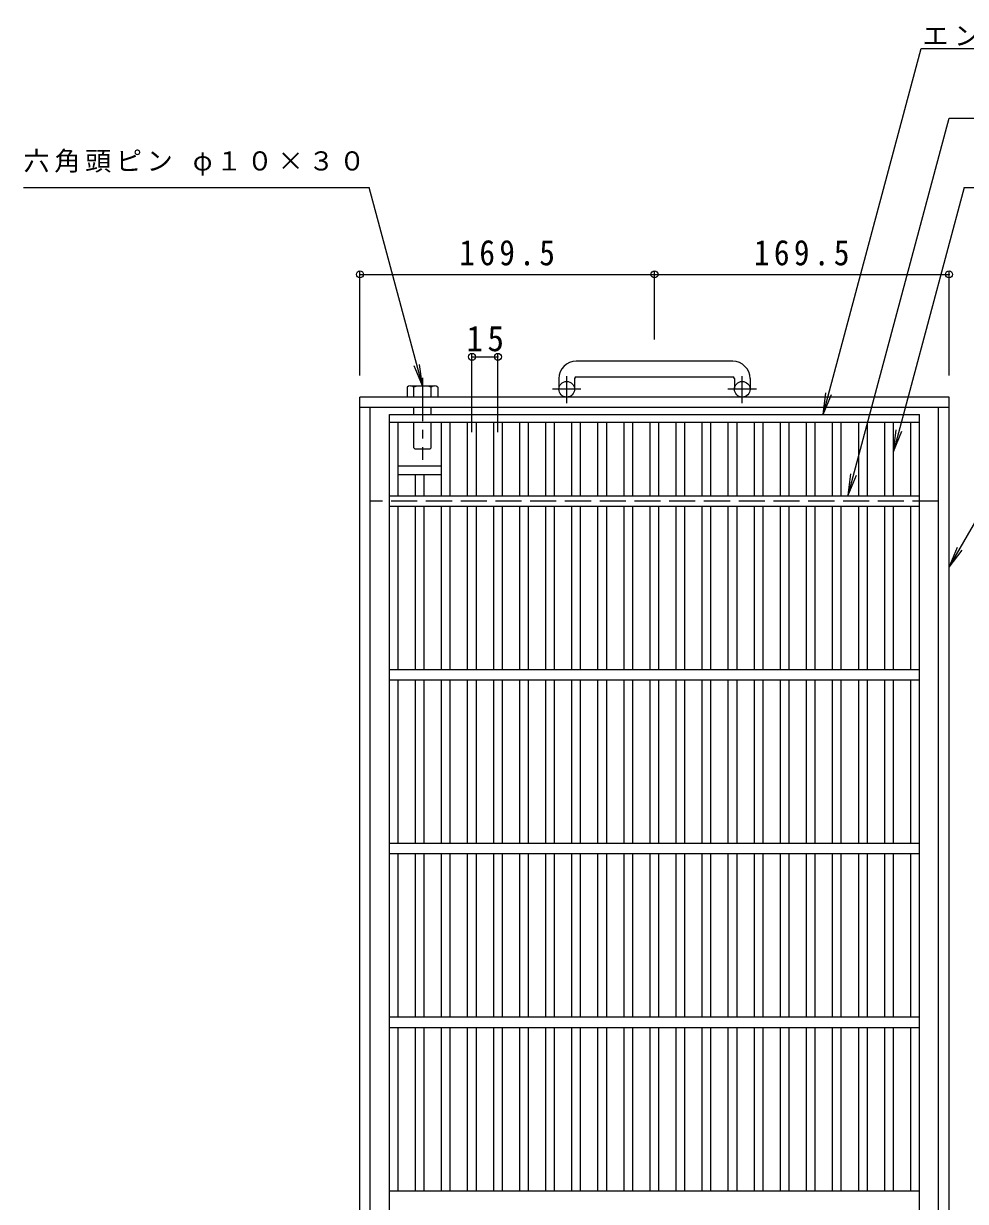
# Model space of a CAD drawing. Units: millimetres, scale not verified. Extents: x -899 to 882, y -688 to 669.
# Drawn here: x -899 to -358, y -9 to 669 of the extents above; entities that cross this region are included whole.
import ezdxf

# ---------------------------------------------------------------- set-up
doc = ezdxf.new("R2010")
doc.units = ezdxf.units.MM
doc.header["$LTSCALE"] = 5
doc.header["$PDMODE"] = 32
doc.header["$PDSIZE"] = 4
doc.linetypes.add('CHAIN1', pattern=[8, 5, -1, 1, -1])
doc.linetypes.add('DASHED3', pattern=[4, 3, -1])
for name, color, linetype, lineweight in [('1-1_1-1ﾚｲﾔ', 2, 'Continuous', 9), ('1-2_1-2ﾚｲﾔ', 3, 'Continuous', 9), ('1-4_1-4ﾚｲﾔ', 7, 'Continuous', 9), ('1-5_1-5ﾚｲﾔ', 7, 'Continuous', 9), ('1-9', 4, 'Continuous', 9)]:
    doc.layers.add(name, color=color, linetype=linetype, lineweight=lineweight)
doc.styles.add('ＭＳ ゴシック', font='')
doc.styles.get('ＭＳ ゴシック').set_extended_font_data('MS Gothic')

msp = doc.modelspace()

# ---------------------------------------------------------------- linework, layer by layer
at = {"layer": '1-1_1-1ﾚｲﾔ'}
for p, q in [((-491.458, 474.718), (-581.458, 474.718)), ((-591.458, 464.719), (-591.458, 458.619)), ((-582.459, 464.719), (-582.459, 458.619)), ((-581.458, 465.719), (-491.458, 465.719)), ((-490.458, 464.719), (-490.458, 458.619)), ((-481.458, 464.719), (-481.458, 458.619)), ((-705.958, -265.881), (-705.958, 454.119)), ((-366.958, 454.119), (-705.958, 454.119)), ((-366.958, 448.119), (-705.958, 448.119)), ((-699.958, -259.881), (-699.958, 448.119)), ((-372.958, -259.881), (-372.958, 448.119)), ((-366.958, -265.881), (-366.958, 454.119))]:
    msp.add_line(p, q, dxfattribs=at)
at = {"layer": '1-1_1-1ﾚｲﾔ', "linetype": 'CHAIN1'}
for p, q in [((-586.958, 450.512), (-586.958, 466.109)), ((-485.958, 450.512), (-485.958, 466.109)), ((-578.796, 458.619), (-595.203, 458.619)), ((-477.795, 458.619), (-494.202, 458.619))]:
    msp.add_line(p, q, dxfattribs=at)
at = {"layer": '1-1_1-1ﾚｲﾔ', "linetype": 'DASHED3'}
msp.add_line((-372.958, 394.12), (-699.958, 394.12), dxfattribs=at)
at = {"layer": '1-1_1-1ﾚｲﾔ'}
for centre in [(-586.958, 458.619), (-485.959, 458.619)]:
    msp.add_circle(centre, 4.5, dxfattribs=at)
for centre, radius, start, end in [((-581.458, 464.719), 10, 90, 180), ((-491.458, 464.719), 10, 0, 90), ((-581.458, 464.719), 1, 90, 180), ((-491.458, 464.719), 1, 0, 90)]:
    msp.add_arc(centre, radius, start, end, dxfattribs=at)
at = {"layer": '1-2_1-2ﾚｲﾔ'}
for p, q in [((-688.958, -255.882), (-688.958, 444.119)), ((-688.958, 444.119), (-383.958, 444.119)), ((-383.958, -255.882), (-383.958, 444.119)), ((-688.958, 439.618), (-383.958, 439.618)), ((-683.958, 397.118), (-683.958, 439.618)), ((-658.958, 397.118), (-658.958, 439.618)), ((-653.958, 397.118), (-653.958, 439.618)), ((-643.958, 397.118), (-643.958, 439.618)), ((-638.958, 397.118), (-638.958, 439.618)), ((-628.958, 397.118), (-628.958, 439.618)), ((-623.958, 397.118), (-623.958, 439.618)), ((-613.958, 397.118), (-613.958, 439.618)), ((-608.958, 397.118), (-608.958, 439.618)), ((-598.958, 397.118), (-598.958, 439.618)), ((-593.958, 397.118), (-593.958, 439.618)), ((-583.958, 397.118), (-583.958, 439.618)), ((-578.958, 397.118), (-578.958, 439.618)), ((-568.958, 397.118), (-568.958, 439.618)), ((-563.958, 397.118), (-563.958, 439.618)), ((-553.958, 397.118), (-553.958, 439.618)), ((-548.958, 397.118), (-548.958, 439.618)), ((-538.958, 397.118), (-538.958, 439.618)), ((-533.958, 397.118), (-533.958, 439.618)), ((-523.958, 397.118), (-523.958, 439.618)), ((-518.958, 397.118), (-518.958, 439.618)), ((-508.958, 397.118), (-508.958, 439.618)), ((-503.958, 397.118), (-503.958, 439.618)), ((-493.958, 397.118), (-493.958, 439.618)), ((-488.958, 397.118), (-488.958, 439.618)), ((-478.958, 397.118), (-478.958, 439.618)), ((-473.958, 397.118), (-473.958, 439.618)), ((-463.958, 397.118), (-463.958, 439.618)), ((-458.958, 397.118), (-458.958, 439.618)), ((-448.958, 397.118), (-448.958, 439.618)), ((-443.958, 397.118), (-443.958, 439.618)), ((-433.958, 397.118), (-433.958, 439.618)), ((-428.958, 397.118), (-428.958, 439.618)), ((-418.958, 397.118), (-418.958, 439.618)), ((-413.958, 397.118), (-413.958, 439.618)), ((-403.958, 397.118), (-403.958, 439.618)), ((-398.958, 397.118), (-398.958, 439.618)), ((-388.958, 397.118), (-388.958, 439.618)), ((-683.958, 414.618), (-658.958, 414.618)), ((-683.958, 409.618), (-658.958, 409.618)), ((-673.958, 397.118), (-673.958, 409.618)), ((-668.958, 397.118), (-668.958, 409.618)), ((-383.958, 397.118), (-688.958, 397.118)), ((-383.958, 391.118), (-688.958, 391.118)), ((-683.958, 297.119), (-683.958, 391.118)), ((-673.958, 297.119), (-673.958, 391.118)), ((-668.958, 297.119), (-668.958, 391.118)), ((-658.958, 297.119), (-658.958, 391.118)), ((-653.958, 297.119), (-653.958, 391.118)), ((-643.958, 297.119), (-643.958, 391.118)), ((-638.958, 297.119), (-638.958, 391.118)), ((-628.958, 297.119), (-628.958, 391.118)), ((-623.958, 297.119), (-623.958, 391.118)), ((-613.958, 297.119), (-613.958, 391.118)), ((-608.958, 297.119), (-608.958, 391.118)), ((-598.958, 297.119), (-598.958, 391.118)), ((-593.958, 297.119), (-593.958, 391.118)), ((-583.958, 297.119), (-583.958, 391.118)), ((-578.958, 297.119), (-578.958, 391.118)), ((-568.958, 297.119), (-568.958, 391.118)), ((-563.958, 297.119), (-563.958, 391.118)), ((-553.958, 297.119), (-553.958, 391.118)), ((-548.958, 297.119), (-548.958, 391.118)), ((-538.958, 297.119), (-538.958, 391.118)), ((-533.958, 297.119), (-533.958, 391.118)), ((-523.958, 297.119), (-523.958, 391.118)), ((-518.958, 297.119), (-518.958, 391.118)), ((-508.958, 297.119), (-508.958, 391.118)), ((-503.958, 297.119), (-503.958, 391.118)), ((-493.958, 297.119), (-493.958, 391.118)), ((-488.958, 297.119), (-488.958, 391.118)), ((-478.958, 297.119), (-478.958, 391.118)), ((-473.958, 297.119), (-473.958, 391.118)), ((-463.958, 297.119), (-463.958, 391.118)), ((-458.958, 297.119), (-458.958, 391.118)), ((-448.958, 297.119), (-448.958, 391.118)), ((-443.958, 297.119), (-443.958, 391.118)), ((-433.958, 297.119), (-433.958, 391.118)), ((-428.958, 297.119), (-428.958, 391.118)), ((-418.958, 297.119), (-418.958, 391.118)), ((-413.958, 297.119), (-413.958, 391.118)), ((-403.958, 297.119), (-403.958, 391.118)), ((-398.958, 297.119), (-398.958, 391.118)), ((-388.958, 297.119), (-388.958, 391.118)), ((-383.958, 297.119), (-688.958, 297.119)), ((-383.958, 291.118), (-688.958, 291.118)), ((-683.958, 197.119), (-683.958, 291.118)), ((-673.958, 197.119), (-673.958, 291.118)), ((-668.958, 197.119), (-668.958, 291.118)), ((-658.958, 197.119), (-658.958, 291.118)), ((-653.958, 197.119), (-653.958, 291.118)), ((-643.958, 197.119), (-643.958, 291.118)), ((-638.958, 197.119), (-638.958, 291.118)), ((-628.958, 197.119), (-628.958, 291.118)), ((-623.958, 197.119), (-623.958, 291.118)), ((-613.958, 197.119), (-613.958, 291.118)), ((-608.958, 197.119), (-608.958, 291.118)), ((-598.958, 197.119), (-598.958, 291.118)), ((-593.958, 197.119), (-593.958, 291.118)), ((-583.958, 197.119), (-583.958, 291.118)), ((-578.958, 197.119), (-578.958, 291.118)), ((-568.958, 197.119), (-568.958, 291.118)), ((-563.958, 197.119), (-563.958, 291.118)), ((-553.958, 197.119), (-553.958, 291.118)), ((-548.958, 197.119), (-548.958, 291.118)), ((-538.958, 197.119), (-538.958, 291.118)), ((-533.958, 197.119), (-533.958, 291.118)), ((-523.958, 197.119), (-523.958, 291.118)), ((-518.958, 197.119), (-518.958, 291.118)), ((-508.958, 197.119), (-508.958, 291.118)), ((-503.958, 197.119), (-503.958, 291.118)), ((-493.958, 197.119), (-493.958, 291.118)), ((-488.958, 197.119), (-488.958, 291.118)), ((-478.958, 197.119), (-478.958, 291.118)), ((-473.958, 197.119), (-473.958, 291.118)), ((-463.958, 197.119), (-463.958, 291.118)), ((-458.958, 197.119), (-458.958, 291.118)), ((-448.958, 197.119), (-448.958, 291.118)), ((-443.958, 197.119), (-443.958, 291.118)), ((-433.958, 197.119), (-433.958, 291.118)), ((-428.958, 197.119), (-428.958, 291.118)), ((-418.958, 197.119), (-418.958, 291.118)), ((-413.958, 197.119), (-413.958, 291.118)), ((-403.958, 197.119), (-403.958, 291.118)), ((-398.958, 197.119), (-398.958, 291.118)), ((-388.958, 197.119), (-388.958, 291.118)), ((-383.958, 197.119), (-688.958, 197.119)), ((-383.958, 191.119), (-688.958, 191.119)), ((-683.958, 97.119), (-683.958, 191.119)), ((-673.958, 97.119), (-673.958, 191.119)), ((-668.958, 97.119), (-668.958, 191.119)), ((-658.958, 97.119), (-658.958, 191.119)), ((-653.958, 97.119), (-653.958, 191.119)), ((-643.958, 97.119), (-643.958, 191.119)), ((-638.958, 97.119), (-638.958, 191.119)), ((-628.958, 97.119), (-628.958, 191.119)), ((-623.958, 97.119), (-623.958, 191.119)), ((-613.958, 97.119), (-613.958, 191.119)), ((-608.958, 97.119), (-608.958, 191.119)), ((-598.958, 97.119), (-598.958, 191.119)), ((-593.958, 97.119), (-593.958, 191.119)), ((-583.958, 97.119), (-583.958, 191.119)), ((-578.958, 97.119), (-578.958, 191.119)), ((-568.958, 97.119), (-568.958, 191.119)), ((-563.958, 97.119), (-563.958, 191.119)), ((-553.958, 97.119), (-553.958, 191.119)), ((-548.958, 97.119), (-548.958, 191.119)), ((-538.958, 97.119), (-538.958, 191.119)), ((-533.958, 97.119), (-533.958, 191.119)), ((-523.958, 97.119), (-523.958, 191.119)), ((-518.958, 97.119), (-518.958, 191.119)), ((-508.958, 97.119), (-508.958, 191.119)), ((-503.958, 97.119), (-503.958, 191.119)), ((-493.958, 97.119), (-493.958, 191.119)), ((-488.958, 97.119), (-488.958, 191.119)), ((-478.958, 97.119), (-478.958, 191.119)), ((-473.958, 97.119), (-473.958, 191.119)), ((-463.958, 97.119), (-463.958, 191.119)), ((-458.958, 97.119), (-458.958, 191.119)), ((-448.958, 97.119), (-448.958, 191.119)), ((-443.958, 97.119), (-443.958, 191.119)), ((-433.958, 97.119), (-433.958, 191.119)), ((-428.958, 97.119), (-428.958, 191.119)), ((-418.958, 97.119), (-418.958, 191.119)), ((-413.958, 97.119), (-413.958, 191.119)), ((-403.958, 97.119), (-403.958, 191.119)), ((-398.958, 97.119), (-398.958, 191.119)), ((-388.958, 97.119), (-388.958, 191.119)), ((-383.958, 97.119), (-688.958, 97.119)), ((-383.958, 91.119), (-688.958, 91.119)), ((-683.958, -2.881), (-683.958, 91.119)), ((-673.958, -2.881), (-673.958, 91.119)), ((-668.958, -2.881), (-668.958, 91.119)), ((-658.958, -2.881), (-658.958, 91.119)), ((-653.958, -2.881), (-653.958, 91.119)), ((-643.958, -2.881), (-643.958, 91.119)), ((-638.958, -2.881), (-638.958, 91.119)), ((-628.958, -2.881), (-628.958, 91.119)), ((-623.958, -2.881), (-623.958, 91.119)), ((-613.958, -2.881), (-613.958, 91.119)), ((-608.958, -2.881), (-608.958, 91.119)), ((-598.958, -2.881), (-598.958, 91.119)), ((-593.958, -2.881), (-593.958, 91.119)), ((-583.958, -2.881), (-583.958, 91.119)), ((-578.958, -2.881), (-578.958, 91.119)), ((-568.958, -2.881), (-568.958, 91.119)), ((-563.958, -2.881), (-563.958, 91.119)), ((-553.958, -2.881), (-553.958, 91.119)), ((-548.958, -2.881), (-548.958, 91.119)), ((-538.958, -2.881), (-538.958, 91.119)), ((-533.958, -2.881), (-533.958, 91.119)), ((-523.958, -2.881), (-523.958, 91.119)), ((-518.958, -2.881), (-518.958, 91.119)), ((-508.958, -2.881), (-508.958, 91.119)), ((-503.958, -2.881), (-503.958, 91.119)), ((-493.958, -2.881), (-493.958, 91.119)), ((-488.958, -2.881), (-488.958, 91.119)), ((-478.958, -2.881), (-478.958, 91.119)), ((-473.958, -2.881), (-473.958, 91.119)), ((-463.958, -2.881), (-463.958, 91.119)), ((-458.958, -2.881), (-458.958, 91.119)), ((-448.958, -2.881), (-448.958, 91.119)), ((-443.958, -2.881), (-443.958, 91.119)), ((-433.958, -2.881), (-433.958, 91.119)), ((-428.958, -2.881), (-428.958, 91.119)), ((-418.958, -2.881), (-418.958, 91.119)), ((-413.958, -2.881), (-413.958, 91.119)), ((-403.958, -2.881), (-403.958, 91.119)), ((-398.958, -2.881), (-398.958, 91.119)), ((-388.958, -2.881), (-388.958, 91.119)), ((-383.958, -2.881), (-688.958, -2.881))]:
    msp.add_line(p, q, dxfattribs=at)
at = {"layer": '1-4_1-4ﾚｲﾔ'}
for p, q in [((-705.958, 466.619), (-705.958, 526.218)), ((-705.958, 524.718), (-366.958, 524.718)), ((-536.458, 487.218), (-536.458, 526.218)), ((-366.958, 466.619), (-366.958, 526.218)), ((-641.458, 433.815), (-641.458, 478.775)), ((-641.458, 477.275), (-626.518, 477.275)), ((-626.518, 433.815), (-626.518, 478.775))]:
    msp.add_line(p, q, dxfattribs=at)
for p in [(-705.958, 524.718), (-536.458, 524.718), (-366.958, 524.718), (-641.458, 477.275), (-626.518, 477.275)]:
    msp.add_point(p, dxfattribs=at)
at = {"layer": '1-5_1-5ﾚｲﾔ'}
for p, q in [((-439.433, 444.119), (-383.003, 654.718)), ((-383.003, 654.718), (-154.167, 654.718)), ((-425.008, 397.618), (-366.836, 614.718)), ((-366.836, 614.718), (-172.657, 614.718)), ((-899.488, 574.718), (-700.558, 574.718)), ((-669.958, 460.519), (-700.558, 574.718)), ((-358.271, 574.718), (-125.944, 574.718)), ((-669.958, 460.519), (-674.742, 472.067)), ((-669.958, 460.519), (-671.59, 472.912)), ((-439.433, 444.119), (-437.802, 456.512)), ((-439.433, 444.119), (-434.65, 455.668)), ((-366.958, 356.125), (-310.382, 454.119)), ((-398.958, 422.871), (-394.175, 434.42)), ((-425.008, 397.618), (-423.376, 410.011)), ((-425.008, 397.618), (-420.224, 409.167)), ((-366.958, 356.125), (-362.175, 367.674)), ((-366.958, 356.125), (-359.349, 366.042))]:
    msp.add_line(p, q, dxfattribs=at)
msp.add_lwpolyline([(-358.271, 574.718), (-398.958, 422.871), (-397.327, 435.264)], dxfattribs=at)
at = {"layer": '1-9', "linetype": 'CHAIN1'}
msp.add_line((-669.958, 465.218), (-669.958, 417.944), dxfattribs=at)
at = {"layer": '1-9'}
for p, q in [((-678.843, 459.775), (-678.843, 454.119)), ((-676.901, 460.519), (-663.016, 460.519)), ((-674.958, 454.119), (-674.958, 459.775)), ((-664.958, 454.119), (-664.958, 459.775)), ((-661.073, 459.775), (-661.073, 454.119)), ((-674.958, 444.119), (-674.958, 448.119)), ((-664.958, 444.119), (-664.958, 448.119)), ((-674.958, 424.931), (-674.958, 439.62)), ((-664.958, 424.931), (-664.958, 439.62)), ((-674.146, 424.119), (-674.958, 424.931)), ((-665.77, 424.119), (-674.146, 424.119)), ((-665.77, 424.119), (-664.958, 424.931))]:
    msp.add_line(p, q, dxfattribs=at)
for centre, radius, start, end in [((-676.901, 457.609), 2.91, 48.12389, 131.8763), ((-669.958, 443.329), 17.19, 73.09029, 106.90971), ((-663.016, 457.609), 2.91, 48.1237, 131.87611)]:
    msp.add_arc(centre, radius, start, end, dxfattribs=at)

# ---------------------------------------------------------------- texts
at = {"layer": '1-4_1-4ﾚｲﾔ', "color": 2, "char_height": 14.66, "attachment_point": 7, "style": 'ＭＳ ゴシック'}
for s, insert in [('\\T1.28;\\W0.9;169.5', (-648.708, 529.718)), ('\\T1.28;\\W0.9;169.5', (-479.208, 529.718)), ('\\T1.27;\\W0.95;15', (-644.613, 480.275))]:
    msp.add_mtext(s, dxfattribs=dict(at, insert=insert))
at = {"layer": '1-5_1-5ﾚｲﾔ', "char_height": 11, "attachment_point": 7, "style": 'ＭＳ ゴシック'}
for s, insert in [('\\T1.21;エンドプレート\\~ＦＢ4.5×32', (-382.229, 655.986)), ('\\T1.18;六角頭ピン\\~φ１０×３０', (-899.488, 581.537))]:
    msp.add_mtext(s, dxfattribs=dict(at, insert=insert))

doc.saveas('drawing.dxf')
